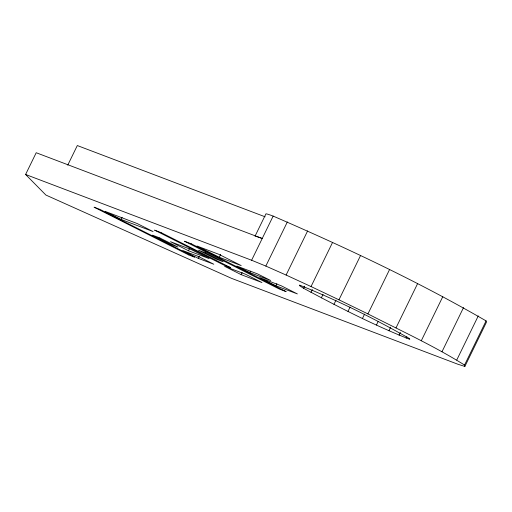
<?xml version="1.0" encoding="UTF-8"?>
<svg xmlns="http://www.w3.org/2000/svg" width="512" height="512" viewBox="0 0 512 512"><rect width="100%" height="100%" fill="white"/><g stroke="black" fill="none" stroke-linecap="round" stroke-linejoin="round"><path stroke-width="0.77" d="M255.027 236.205L265.958 213.792A123.501 4.307 26 0 1 273.152 216.09C345.722 247.488 417.619 281.274 486.086 320.896L486.4 322.298L464.864 366.451L457.67 364.16L231.654 278.4L45.894 195.053L25.6 174.483L36.205 152.736L262.221 238.496A123.501 4.307 26 0 0 255.866 236.365M67.744 165.158L77.312 145.549L265.133 216.813M121.062 219.411L153.075 231.558L137.21 223.552L105.197 211.405L121.062 219.411L122.099 217.274M188.435 250.739L209.12 258.586L191.194 249.542L170.509 241.696L188.435 250.739L189.478 248.602M188.659 254.886L194.618 257.146L100.038 209.446L94.08 207.181L188.659 254.886L189.357 253.459M198.24 258.336L213.792 264.237L198.336 256.442L182.784 250.541L198.24 258.336L199.277 256.198M219.264 257.261L241.19 265.581L218.938 254.355L197.011 246.035L219.264 257.261L220.659 254.413M241.114 274.63L261.965 282.541L245.478 274.227L224.627 266.317L241.114 274.63L242.157 272.493M25.6 174.483L251.616 260.237L273.152 216.09M249.818 272.595L270.669 280.506L257.683 273.958L236.838 266.048L249.818 272.595L250.515 271.174M251.616 260.237L265.83 266.074L287.366 221.92M275.859 285.754L297.37 293.914L281.299 285.805L259.789 277.645L275.859 285.754L276.902 283.616M265.83 266.074L286.099 275.046L307.635 230.893M303.59 288.282L299.693 285.779L299.533 285.075C337.35 300.282 374.163 318.477 409.594 338.624L409.754 339.328C373.229 324.947 338.163 306.842 303.59 288.282L304.634 286.144M286.099 275.046L311.04 286.554L332.576 242.4M310.976 292.416L312.365 289.568M321.331 297.894L323.072 294.336M333.958 304.352L336.045 300.077M311.04 286.554L338.95 299.814L360.486 255.661M348 311.341L350.08 307.072M362.49 318.394L364.57 314.118M464.864 366.451L464.55 365.043C433.632 345.715 400.365 330.477 367.936 313.914L389.466 269.76M376.442 325.024L378.182 321.459M388.915 330.778L390.65 327.213M396.006 327.891L417.542 283.744M399.046 335.264L400.435 332.416M406.157 338.182L406.848 336.755M421.261 340.806L442.797 296.653M441.978 351.77L463.514 307.616M456.742 360.038L478.278 315.885M464.55 365.043L486.086 320.896M338.95 299.814L367.936 313.914M191.366 243.834L184.499 241.229L279.283 289.03L286.15 291.635L191.366 243.834M161.101 232.608L154.566 230.125L224.006 265.146L230.541 267.629L161.101 232.608M205.549 252.89L198.515 250.221L216.032 259.059L223.059 261.722L205.549 252.89M159.808 237.939L152.531 235.174L170.662 244.32L177.946 247.085L159.808 237.939"/></g></svg>
